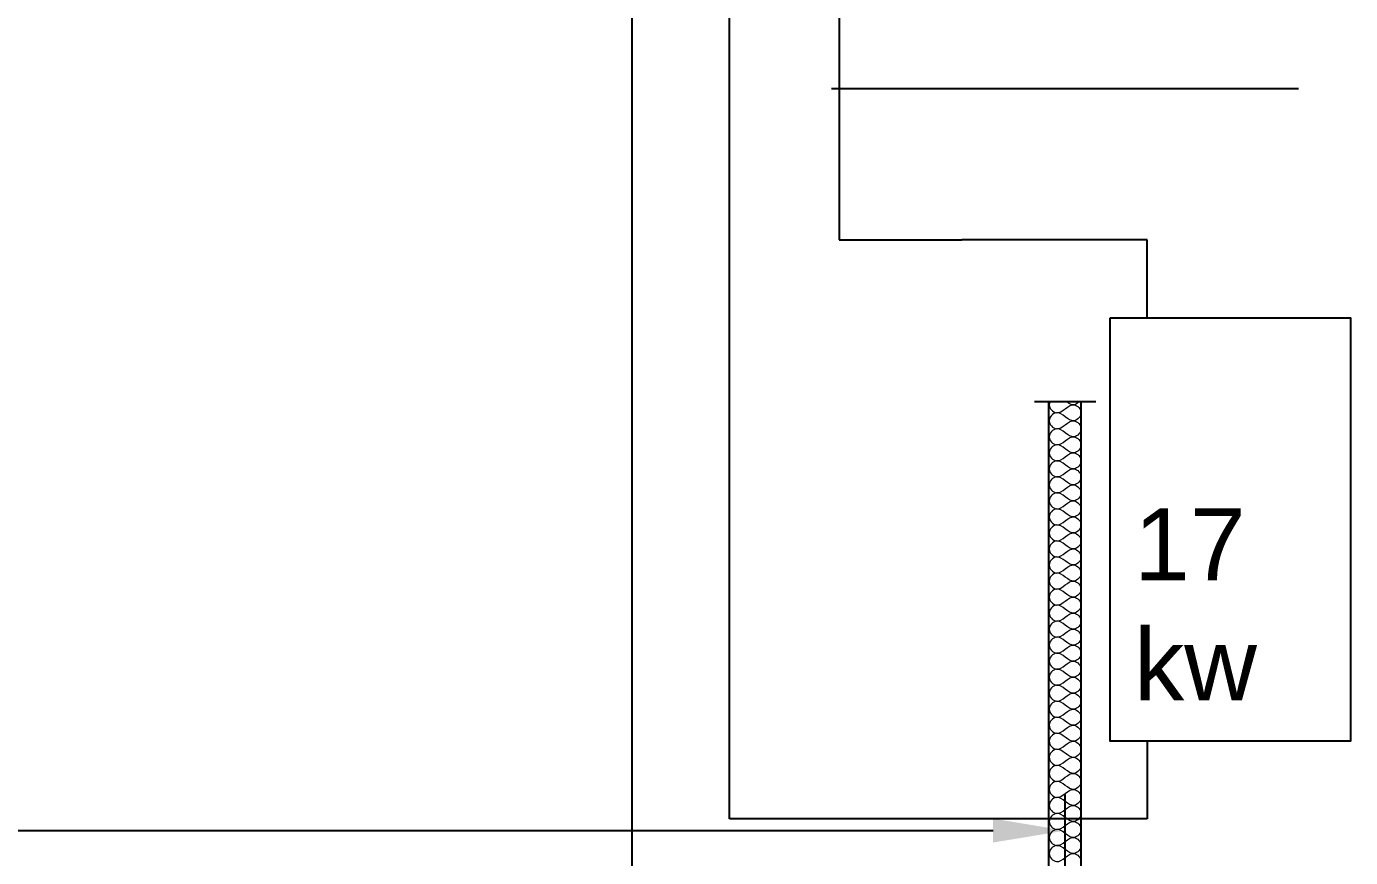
# Model space of a CAD drawing. Header units: metres. Extents: x 125 to 1179, y 511 to 749.
# Drawn here: x 495.69 to 541.67, y 542.75 to 571.59 of the extents above; entities that cross this region are included whole.
import ezdxf

# ---------------------------------------------------------------- set-up
doc = ezdxf.new("R2010")
doc.units = ezdxf.units.M
doc.layers.add('machine room', color=7, linetype='Continuous')
doc.layers.add('Text18', color=8, linetype='Continuous', lineweight=18)
doc.styles.get("Standard").update_dxf_attribs({"font": 'arial.ttf'})
doc.dimstyles.new('ISO-25', dxfattribs={"dimtxt": 2.5, "dimasz": 2.5, "dimexe": 1.25, "dimexo": 0.625, "dimtad": 1, "dimtxsty": 'Standard', "dimcen": 2.5, "dimadec": 0, "dimazin": 0, "dimtfac": 1, "dimtmove": 0, "dimatfit": 3, "dimfxl": 1, "dimarcsym": 0})

# ---------------------------------------------------------------- blocks, each defined once
blk = doc.blocks.new('*D6')
at = {"layer": 'Defpoints', "color": 0, "transparency": 16777216}
for p in [(531.759, 543.683), (339.624, 532.324), (531.759, 532.324)]:
    blk.add_point(p, dxfattribs=at)
at = {"layer": 'machine room', "color": 0, "lineweight": -2, "transparency": 16777216}
for p, q in [((339.624, 532.949), (339.624, 544.933)), ((531.759, 532.949), (531.759, 544.933)), ((342.124, 543.683), (529.259, 543.683))]:
    blk.add_line(p, q, dxfattribs=at)
at = {"layer": 'machine room', "color": 0, "transparency": 16777216}
for points in [[(342.124, 544.1), (342.124, 543.267), (339.624, 543.683)], [(529.259, 544.1), (529.259, 543.267), (531.759, 543.683)]]:
    blk.add_solid(points, dxfattribs=at)
at = {"layer": 'machine room', "color": 0, "transparency": 16777216, "insert": (435.692, 547.308), "char_height": 2.5, "attachment_point": 5}
blk.add_mtext('{\\fISOCPEUR|b0|i0|c0|p34;\\H2x;19,21}', dxfattribs=at)
blk = doc.blocks.new('*D7')
at = {"layer": 'Defpoints', "color": 0, "transparency": 16777216}
for p in [(508.158, 696.369), (516.726, 696.369), (508.158, 531.2)]:
    blk.add_point(p, dxfattribs=at)
at = {"layer": 'machine room', "color": 0, "lineweight": -2, "transparency": 16777216}
for p, q in [((508.783, 696.369), (517.976, 696.369)), ((516.726, 533.7), (516.726, 693.869)), ((508.783, 531.2), (517.976, 531.2))]:
    blk.add_line(p, q, dxfattribs=at)
at = {"layer": 'machine room', "color": 0, "transparency": 16777216}
for points in [[(516.309, 693.869), (517.143, 693.869), (516.726, 696.369)], [(516.309, 533.7), (517.143, 533.7), (516.726, 531.2)]]:
    blk.add_solid(points, dxfattribs=at)
at = {"layer": 'machine room', "color": 0, "transparency": 16777216, "insert": (513.101, 613.784), "char_height": 2.5, "attachment_point": 5, "rotation": 90}
blk.add_mtext('{\\fISOCPEUR|b0|i0|c0|p34;\\H2x;16,52m}', dxfattribs=at)

msp = doc.modelspace()

# ---------------------------------------------------------------- linework, layer by layer
at = {"color": 30, "true_color": 0xf26722}
for p, q in [((523.912, 712.556), (523.912, 564.185)), ((523.912, 564.185), (528.173, 564.185)), ((534.611, 564.185), (528.173, 564.185)), ((534.611, 561.485), (534.611, 564.185))]:
    msp.add_line(p, q, dxfattribs=at)
at = {"color": 152, "true_color": 0x2776bb}
for p, q in [((520.111, 544.085), (520.111, 572.93)), ((534.611, 546.785), (534.611, 544.085)), ((534.611, 544.085), (520.111, 544.085))]:
    msp.add_line(p, q, dxfattribs=at)
for p, q in [((532.821, 558.56), (530.697, 558.56)), ((531.197, 532.324), (531.197, 558.56)), ((532.321, 532.313), (532.321, 558.56))]:
    msp.add_line(p, q)
msp.add_lwpolyline([(533.321, 561.485), (541.671, 561.485), (541.671, 546.785), (533.321, 546.785), (533.321, 561.485)])
at = {"layer": 'machine room'}
msp.add_line((523.65, 569.44), (539.868, 569.44), dxfattribs=at)
at = {"layer": 'Text18', "color": 0, "ltscale": 0.5}
for points, knots in [([(531.23, 558.56), (531.216, 558.529), (531.176, 558.366), (531.573, 557.967), (531.957, 558.688), (532.32, 558.311), (532.321, 558.186)], [2.470732, 2.470732, 2.470732, 2.470732, 2.553667, 2.890008, 3.49416, 3.830501, 3.830501, 3.830501, 3.830501]), ([(531.459, 558.186), (531.339, 558.17), (531.078, 557.908), (531.573, 557.411), (531.957, 558.132), (532.32, 557.755), (532.321, 557.63)], [2.217326, 2.217326, 2.217326, 2.217326, 2.553667, 2.890008, 3.49416, 3.830501, 3.830501, 3.830501, 3.830501]), ([(532.321, 558.186), (532.319, 558.056), (531.957, 557.69), (531.674, 558.216), (531.459, 558.186)], [1.2768335, 1.2768335, 1.2768335, 1.2768335, 1.6131741, 2.2173264, 2.2173264, 2.2173264, 2.2173264]), ([(532.239, 558.56), (532.191, 558.509), (532.04, 558.42), (531.903, 558.5), (531.822, 558.56)], [1.4463829, 1.4463829, 1.4463829, 1.4463829, 1.6131741, 1.856864, 1.856864, 1.856864, 1.856864]), ([(531.459, 557.63), (531.339, 557.613), (531.078, 557.352), (531.573, 556.855), (531.957, 557.575), (532.32, 557.198), (532.321, 557.074)], [2.217326, 2.217326, 2.217326, 2.217326, 2.553667, 2.890008, 3.49416, 3.830501, 3.830501, 3.830501, 3.830501]), ([(532.321, 557.63), (532.319, 557.499), (531.957, 557.134), (531.674, 557.66), (531.459, 557.63)], [1.2768335, 1.2768335, 1.2768335, 1.2768335, 1.6131741, 2.2173264, 2.2173264, 2.2173264, 2.2173264]), ([(531.459, 557.074), (531.339, 557.057), (531.078, 556.796), (531.573, 556.298), (531.957, 557.019), (532.32, 556.642), (532.321, 556.517)], [2.217326, 2.217326, 2.217326, 2.217326, 2.553667, 2.890008, 3.49416, 3.830501, 3.830501, 3.830501, 3.830501]), ([(532.321, 557.074), (532.319, 556.943), (531.957, 556.577), (531.674, 557.104), (531.459, 557.074)], [1.2768335, 1.2768335, 1.2768335, 1.2768335, 1.6131741, 2.2173264, 2.2173264, 2.2173264, 2.2173264]), ([(531.459, 556.517), (531.339, 556.501), (531.078, 556.239), (531.573, 555.742), (531.957, 556.463), (532.32, 556.086), (532.321, 555.961)], [2.217326, 2.217326, 2.217326, 2.217326, 2.553667, 2.890008, 3.49416, 3.830501, 3.830501, 3.830501, 3.830501]), ([(532.321, 556.517), (532.319, 556.387), (531.957, 556.021), (531.674, 556.547), (531.459, 556.517)], [1.2768335, 1.2768335, 1.2768335, 1.2768335, 1.6131741, 2.2173264, 2.2173264, 2.2173264, 2.2173264]), ([(531.459, 555.961), (531.339, 555.944), (531.078, 555.683), (531.573, 555.186), (531.957, 555.906), (532.32, 555.529), (532.321, 555.405)], [2.217326, 2.217326, 2.217326, 2.217326, 2.553667, 2.890008, 3.49416, 3.830501, 3.830501, 3.830501, 3.830501]), ([(532.321, 555.961), (532.319, 555.83), (531.957, 555.465), (531.674, 555.991), (531.459, 555.961)], [1.2768335, 1.2768335, 1.2768335, 1.2768335, 1.6131741, 2.2173264, 2.2173264, 2.2173264, 2.2173264]), ([(532.321, 555.405), (532.319, 555.274), (531.957, 554.908), (531.674, 555.435), (531.459, 555.405)], [1.2768335, 1.2768335, 1.2768335, 1.2768335, 1.6131741, 2.2173264, 2.2173264, 2.2173264, 2.2173264]), ([(531.459, 555.405), (531.339, 555.388), (531.078, 555.127), (531.573, 554.629), (531.957, 555.35), (532.32, 554.973), (532.321, 554.848)], [2.217326, 2.217326, 2.217326, 2.217326, 2.553667, 2.890008, 3.49416, 3.830501, 3.830501, 3.830501, 3.830501]), ([(531.459, 554.848), (531.339, 554.832), (531.078, 554.57), (531.573, 554.073), (531.957, 554.794), (532.32, 554.417), (532.321, 554.292)], [2.217326, 2.217326, 2.217326, 2.217326, 2.553667, 2.890008, 3.49416, 3.830501, 3.830501, 3.830501, 3.830501]), ([(532.321, 554.848), (532.319, 554.718), (531.957, 554.352), (531.674, 554.878), (531.459, 554.848)], [1.2768335, 1.2768335, 1.2768335, 1.2768335, 1.6131741, 2.2173264, 2.2173264, 2.2173264, 2.2173264]), ([(531.459, 554.292), (531.339, 554.275), (531.078, 554.014), (531.573, 553.517), (531.957, 554.237), (532.32, 553.86), (532.321, 553.736)], [2.217326, 2.217326, 2.217326, 2.217326, 2.553667, 2.890008, 3.49416, 3.830501, 3.830501, 3.830501, 3.830501]), ([(532.321, 554.292), (532.319, 554.161), (531.957, 553.796), (531.674, 554.322), (531.459, 554.292)], [1.2768335, 1.2768335, 1.2768335, 1.2768335, 1.6131741, 2.2173264, 2.2173264, 2.2173264, 2.2173264]), ([(531.459, 553.736), (531.339, 553.719), (531.078, 553.458), (531.573, 552.96), (531.957, 553.681), (532.32, 553.304), (532.321, 553.179)], [2.217326, 2.217326, 2.217326, 2.217326, 2.553667, 2.890008, 3.49416, 3.830501, 3.830501, 3.830501, 3.830501]), ([(532.321, 553.736), (532.319, 553.605), (531.957, 553.239), (531.674, 553.766), (531.459, 553.736)], [1.2768335, 1.2768335, 1.2768335, 1.2768335, 1.6131741, 2.2173264, 2.2173264, 2.2173264, 2.2173264]), ([(531.459, 553.179), (531.339, 553.163), (531.078, 552.901), (531.573, 552.404), (531.957, 553.125), (532.32, 552.748), (532.321, 552.623)], [2.217326, 2.217326, 2.217326, 2.217326, 2.553667, 2.890008, 3.49416, 3.830501, 3.830501, 3.830501, 3.830501]), ([(532.321, 553.179), (532.319, 553.049), (531.957, 552.683), (531.674, 553.209), (531.459, 553.179)], [1.2768335, 1.2768335, 1.2768335, 1.2768335, 1.6131741, 2.2173264, 2.2173264, 2.2173264, 2.2173264]), ([(531.459, 552.623), (531.339, 552.606), (531.078, 552.345), (531.573, 551.848), (531.957, 552.568), (532.32, 552.191), (532.321, 552.067)], [2.217326, 2.217326, 2.217326, 2.217326, 2.553667, 2.890008, 3.49416, 3.830501, 3.830501, 3.830501, 3.830501]), ([(532.321, 552.623), (532.319, 552.492), (531.957, 552.127), (531.674, 552.653), (531.459, 552.623)], [1.2768335, 1.2768335, 1.2768335, 1.2768335, 1.6131741, 2.2173264, 2.2173264, 2.2173264, 2.2173264]), ([(531.459, 552.067), (531.339, 552.05), (531.078, 551.789), (531.573, 551.291), (531.957, 552.012), (532.32, 551.635), (532.321, 551.51)], [2.217326, 2.217326, 2.217326, 2.217326, 2.553667, 2.890008, 3.49416, 3.830501, 3.830501, 3.830501, 3.830501]), ([(532.321, 552.067), (532.319, 551.936), (531.957, 551.57), (531.674, 552.097), (531.459, 552.067)], [1.2768335, 1.2768335, 1.2768335, 1.2768335, 1.6131741, 2.2173264, 2.2173264, 2.2173264, 2.2173264]), ([(531.459, 551.51), (531.339, 551.494), (531.078, 551.233), (531.573, 550.735), (531.957, 551.456), (532.32, 551.079), (532.321, 550.954)], [2.217326, 2.217326, 2.217326, 2.217326, 2.553667, 2.890008, 3.49416, 3.830501, 3.830501, 3.830501, 3.830501]), ([(532.321, 551.51), (532.319, 551.38), (531.957, 551.014), (531.674, 551.54), (531.459, 551.51)], [1.2768335, 1.2768335, 1.2768335, 1.2768335, 1.6131741, 2.2173264, 2.2173264, 2.2173264, 2.2173264]), ([(531.459, 550.954), (531.339, 550.938), (531.078, 550.676), (531.573, 550.179), (531.957, 550.899), (532.32, 550.523), (532.321, 550.398)], [2.217326, 2.217326, 2.217326, 2.217326, 2.553667, 2.890008, 3.49416, 3.830501, 3.830501, 3.830501, 3.830501]), ([(532.321, 550.954), (532.319, 550.823), (531.957, 550.458), (531.674, 550.984), (531.459, 550.954)], [1.2768335, 1.2768335, 1.2768335, 1.2768335, 1.6131741, 2.2173264, 2.2173264, 2.2173264, 2.2173264]), ([(531.459, 550.398), (531.339, 550.381), (531.078, 550.12), (531.573, 549.622), (531.957, 550.343), (532.32, 549.966), (532.321, 549.842)], [2.217326, 2.217326, 2.217326, 2.217326, 2.553667, 2.890008, 3.49416, 3.830501, 3.830501, 3.830501, 3.830501]), ([(532.321, 550.398), (532.319, 550.267), (531.957, 549.902), (531.674, 550.428), (531.459, 550.398)], [1.2768335, 1.2768335, 1.2768335, 1.2768335, 1.6131741, 2.2173264, 2.2173264, 2.2173264, 2.2173264]), ([(531.459, 549.842), (531.339, 549.825), (531.078, 549.564), (531.573, 549.066), (531.957, 549.787), (532.32, 549.41), (532.321, 549.285)], [2.217326, 2.217326, 2.217326, 2.217326, 2.553667, 2.890008, 3.49416, 3.830501, 3.830501, 3.830501, 3.830501]), ([(532.321, 549.842), (532.319, 549.711), (531.957, 549.345), (531.674, 549.871), (531.459, 549.842)], [1.2768335, 1.2768335, 1.2768335, 1.2768335, 1.6131741, 2.2173264, 2.2173264, 2.2173264, 2.2173264]), ([(531.459, 549.285), (531.339, 549.269), (531.078, 549.007), (531.573, 548.51), (531.957, 549.23), (532.32, 548.854), (532.321, 548.729)], [2.217326, 2.217326, 2.217326, 2.217326, 2.553667, 2.890008, 3.49416, 3.830501, 3.830501, 3.830501, 3.830501]), ([(532.321, 549.285), (532.319, 549.154), (531.957, 548.789), (531.674, 549.315), (531.459, 549.285)], [1.2768335, 1.2768335, 1.2768335, 1.2768335, 1.6131741, 2.2173264, 2.2173264, 2.2173264, 2.2173264]), ([(531.459, 548.729), (531.339, 548.712), (531.078, 548.451), (531.573, 547.953), (531.957, 548.674), (532.32, 548.297), (532.321, 548.173)], [2.217326, 2.217326, 2.217326, 2.217326, 2.553667, 2.890008, 3.49416, 3.830501, 3.830501, 3.830501, 3.830501]), ([(532.321, 548.729), (532.319, 548.598), (531.957, 548.233), (531.674, 548.759), (531.459, 548.729)], [1.2768335, 1.2768335, 1.2768335, 1.2768335, 1.6131741, 2.2173264, 2.2173264, 2.2173264, 2.2173264]), ([(531.459, 548.173), (531.339, 548.156), (531.078, 547.895), (531.573, 547.397), (531.957, 548.118), (532.32, 547.741), (532.321, 547.616)], [2.217326, 2.217326, 2.217326, 2.217326, 2.553667, 2.890008, 3.49416, 3.830501, 3.830501, 3.830501, 3.830501]), ([(532.321, 548.173), (532.319, 548.042), (531.957, 547.676), (531.674, 548.202), (531.459, 548.173)], [1.2768335, 1.2768335, 1.2768335, 1.2768335, 1.6131741, 2.2173264, 2.2173264, 2.2173264, 2.2173264]), ([(531.459, 547.616), (531.339, 547.6), (531.078, 547.338), (531.573, 546.841), (531.957, 547.561), (532.32, 547.185), (532.321, 547.06)], [2.217326, 2.217326, 2.217326, 2.217326, 2.553667, 2.890008, 3.49416, 3.830501, 3.830501, 3.830501, 3.830501]), ([(532.321, 547.616), (532.319, 547.485), (531.957, 547.12), (531.674, 547.646), (531.459, 547.616)], [1.2768335, 1.2768335, 1.2768335, 1.2768335, 1.6131741, 2.2173264, 2.2173264, 2.2173264, 2.2173264]), ([(531.459, 547.06), (531.339, 547.043), (531.078, 546.782), (531.573, 546.284), (531.957, 547.005), (532.32, 546.628), (532.321, 546.504)], [2.217326, 2.217326, 2.217326, 2.217326, 2.553667, 2.890008, 3.49416, 3.830501, 3.830501, 3.830501, 3.830501]), ([(532.321, 547.06), (532.319, 546.929), (531.957, 546.564), (531.674, 547.09), (531.459, 547.06)], [1.2768335, 1.2768335, 1.2768335, 1.2768335, 1.6131741, 2.2173264, 2.2173264, 2.2173264, 2.2173264]), ([(531.459, 546.504), (531.339, 546.487), (531.078, 546.226), (531.573, 545.728), (531.957, 546.449), (532.32, 546.072), (532.321, 545.947)], [2.217326, 2.217326, 2.217326, 2.217326, 2.553667, 2.890008, 3.49416, 3.830501, 3.830501, 3.830501, 3.830501]), ([(532.321, 546.504), (532.319, 546.373), (531.957, 546.007), (531.674, 546.533), (531.459, 546.504)], [1.2768335, 1.2768335, 1.2768335, 1.2768335, 1.6131741, 2.2173264, 2.2173264, 2.2173264, 2.2173264]), ([(531.459, 545.947), (531.339, 545.931), (531.078, 545.669), (531.573, 545.172), (531.957, 545.893), (532.32, 545.516), (532.321, 545.391)], [2.217326, 2.217326, 2.217326, 2.217326, 2.553667, 2.890008, 3.49416, 3.830501, 3.830501, 3.830501, 3.830501]), ([(532.321, 545.947), (532.319, 545.817), (531.957, 545.451), (531.674, 545.977), (531.459, 545.947)], [1.2768335, 1.2768335, 1.2768335, 1.2768335, 1.6131741, 2.2173264, 2.2173264, 2.2173264, 2.2173264]), ([(531.459, 545.391), (531.339, 545.374), (531.078, 545.113), (531.573, 544.616), (531.957, 545.336), (532.32, 544.959), (532.321, 544.835)], [2.217326, 2.217326, 2.217326, 2.217326, 2.553667, 2.890008, 3.49416, 3.830501, 3.830501, 3.830501, 3.830501]), ([(532.321, 545.391), (532.319, 545.26), (531.957, 544.895), (531.674, 545.421), (531.459, 545.391)], [1.2768335, 1.2768335, 1.2768335, 1.2768335, 1.6131741, 2.2173264, 2.2173264, 2.2173264, 2.2173264]), ([(532.321, 544.835), (532.319, 544.704), (531.957, 544.338), (531.674, 544.865), (531.459, 544.835)], [1.2768335, 1.2768335, 1.2768335, 1.2768335, 1.6131741, 2.2173264, 2.2173264, 2.2173264, 2.2173264]), ([(531.459, 544.835), (531.339, 544.818), (531.078, 544.557), (531.573, 544.059), (531.957, 544.78), (532.32, 544.403), (532.321, 544.278)], [2.217326, 2.217326, 2.217326, 2.217326, 2.553667, 2.890008, 3.49416, 3.830501, 3.830501, 3.830501, 3.830501]), ([(531.459, 544.278), (531.339, 544.262), (531.078, 544), (531.573, 543.503), (531.957, 544.224), (532.32, 543.847), (532.321, 543.722)], [2.217326, 2.217326, 2.217326, 2.217326, 2.553667, 2.890008, 3.49416, 3.830501, 3.830501, 3.830501, 3.830501]), ([(532.321, 544.278), (532.319, 544.148), (531.957, 543.782), (531.674, 544.308), (531.459, 544.278)], [1.2768335, 1.2768335, 1.2768335, 1.2768335, 1.6131741, 2.2173264, 2.2173264, 2.2173264, 2.2173264]), ([(531.459, 543.722), (531.339, 543.705), (531.078, 543.444), (531.573, 542.947), (531.957, 543.667), (532.32, 543.29), (532.321, 543.166)], [2.217326, 2.217326, 2.217326, 2.217326, 2.553667, 2.890008, 3.49416, 3.830501, 3.830501, 3.830501, 3.830501]), ([(532.321, 543.722), (532.319, 543.591), (531.957, 543.226), (531.674, 543.752), (531.459, 543.722)], [1.2768335, 1.2768335, 1.2768335, 1.2768335, 1.6131741, 2.2173264, 2.2173264, 2.2173264, 2.2173264]), ([(531.459, 543.166), (531.339, 543.149), (531.078, 542.888), (531.573, 542.39), (531.957, 543.111), (532.32, 542.734), (532.321, 542.609)], [2.217326, 2.217326, 2.217326, 2.217326, 2.553667, 2.890008, 3.49416, 3.830501, 3.830501, 3.830501, 3.830501]), ([(532.321, 543.166), (532.319, 543.035), (531.957, 542.669), (531.674, 543.196), (531.459, 543.166)], [1.2768335, 1.2768335, 1.2768335, 1.2768335, 1.6131741, 2.2173264, 2.2173264, 2.2173264, 2.2173264])]:
    msp.add_open_spline(points, degree=3, knots=knots, dxfattribs=at)

# ---------------------------------------------------------------- texts
at = {"color": 242, "true_color": 0xcd2027, "insert": (534.151, 554.87), "char_height": 2.5, "attachment_point": 1}
msp.add_mtext_dynamic_manual_height_columns('{\\C256;17^Jkw}', width=5.52343, gutter_width=12.5, heights=[0], dxfattribs=at)

# ---------------------------------------------------------------- dimensions: what is measured, and where the dimension line sits
at = {"layer": 'machine room'}
dim = msp.add_linear_dim(base=(516.726, 696.369), p1=(508.158, 531.2), p2=(508.158, 696.369), angle=90, text='{\\fISOCPEUR|b0|i0|c0|p34;\\H2x;16,52m}', dimstyle='ISO-25', dxfattribs=at)
dim.commit()
dim.dimension.update_dxf_attribs({"geometry": '*D7', "text_midpoint": (513.101, 613.784)})
dim = msp.add_linear_dim(base=(531.759, 543.683), p1=(339.624, 532.324), p2=(531.759, 532.324), text='{\\fISOCPEUR|b0|i0|c0|p34;\\H2x;19,21}', dimstyle='ISO-25', dxfattribs=at)
dim.commit()
dim.dimension.update_dxf_attribs({"geometry": '*D6', "text_midpoint": (435.692, 547.308)})

doc.saveas('drawing.dxf')
